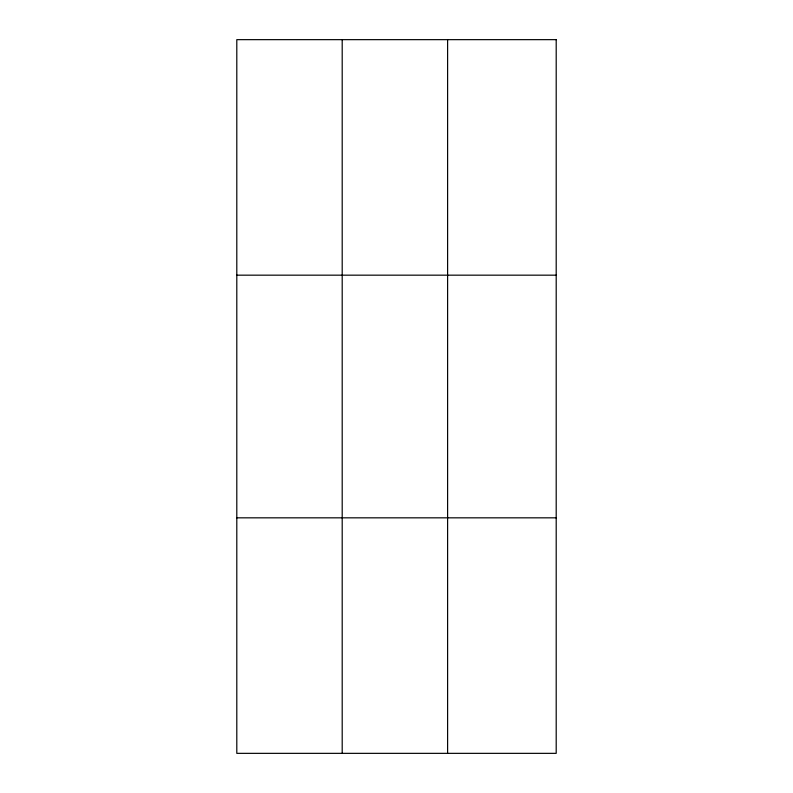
<?xml version="1.0" encoding="UTF-8"?>
<svg xmlns="http://www.w3.org/2000/svg" width="793" height="793" viewBox="0 0 793 793"><rect width="100%" height="100%" fill="white"/><g stroke="black" fill="none" stroke-linecap="round" stroke-linejoin="round"><path stroke-width="1.19" d="M342.199 39.65L342.199 753.35M447.609 39.65L447.609 753.35M236.8 275.171L556.2 275.171M236.8 517.829L556.2 517.829M556.2 39.65L556.2 753.35L236.8 753.35L236.8 39.65L556.2 39.65"/></g></svg>
